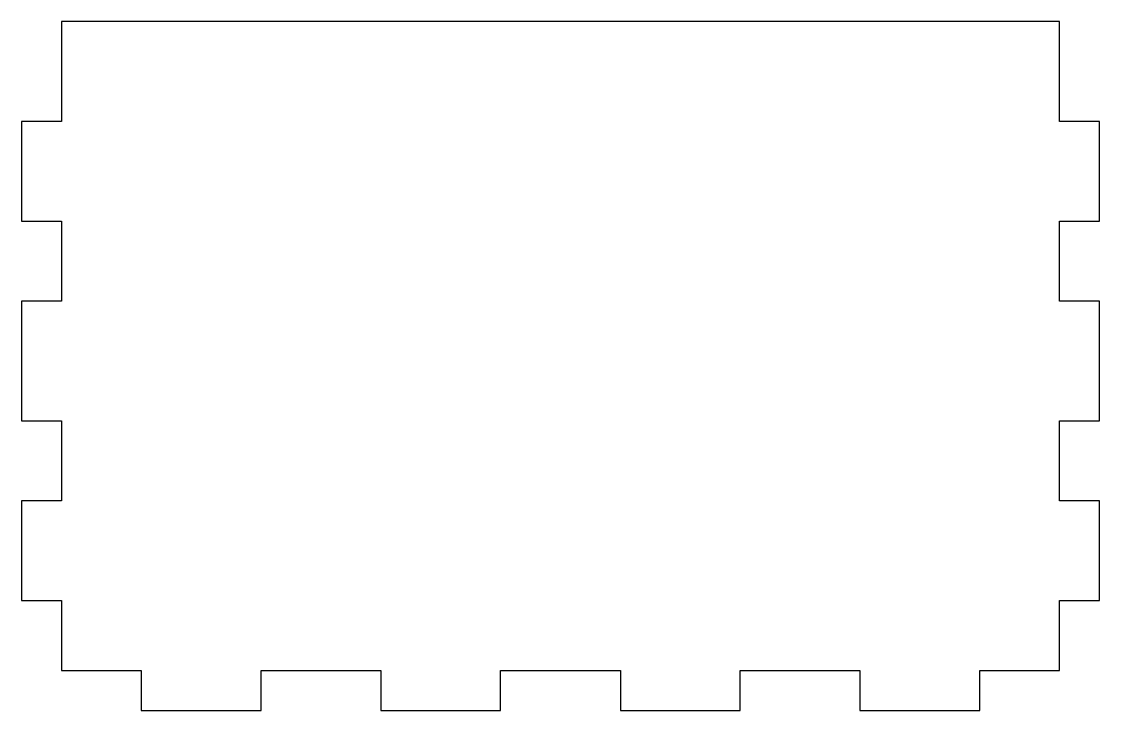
# Model space of a CAD drawing. Header units: millimetres. Extents: x -108 to 0, y 0 to 69.
import ezdxf

# ---------------------------------------------------------------- set-up
doc = ezdxf.new("R2010")
doc.units = ezdxf.units.MM

msp = doc.modelspace()

# ---------------------------------------------------------------- linework, layer by layer
at = {"linetype": 'Continuous', "flags": 128}
msp.add_lwpolyline([(0, 21), (-4, 21), (-4, 29), (0, 29), (0, 41), (-4, 41), (-4, 49), (0, 49), (0, 59), (-4, 59), (-4, 69), (-104, 69), (-104, 59), (-108, 59), (-108, 49), (-104, 49), (-104, 41), (-108, 41), (-108, 29), (-104, 29), (-104, 21), (-108, 21), (-108, 11), (-104, 11), (-104, 4), (-96, 4), (-96, 0), (-84, 0), (-84, 4), (-72, 4), (-72, 0), (-60, 0), (-60, 4), (-48, 4), (-48, 0), (-36, 0), (-36, 4), (-24, 4), (-24, 0), (-12, 0), (-12, 4), (-4, 4), (-4, 11), (0, 11)], close=True, dxfattribs=at)

doc.saveas('drawing.dxf')
